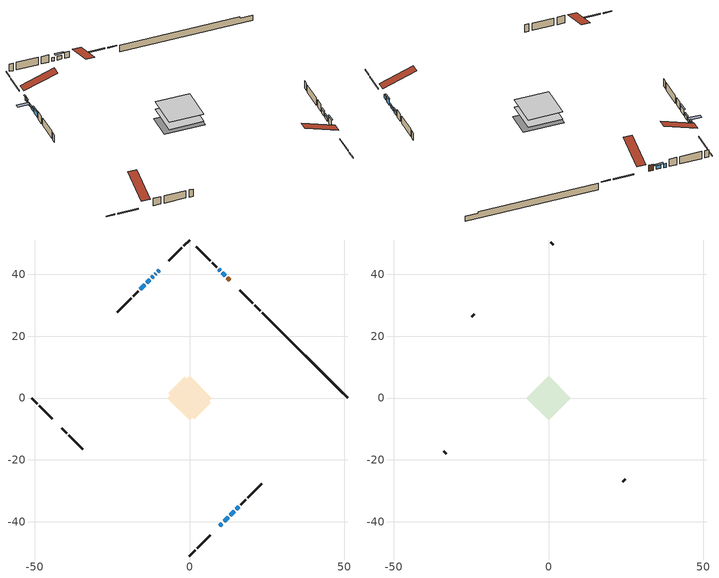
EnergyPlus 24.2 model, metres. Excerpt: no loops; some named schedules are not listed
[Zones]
conditioned space
 floor adiabatic (AdiabaticFloorConstruction): -7.17,0 0,7.17 7.17,0 0,-7.17 z0.31
 floor foundation (Slab1 construction): -6.9,1.51 -1.51,6.9 6.9,-1.51 1.51,-6.9 z-1.88
 wall outside (RimJoist1 construction): 0,-51.13 1.81,-49.32 / -51.13,0 -49.32,-1.81 / 0,51.13 -1.81,49.32 / 22.89,28.24 21.08,30.06 z0.31:0.61
 wall outside (RimJoist2 construction): 2.47,-48.66 6.67,-44.47 / -48.66,-2.47 -44.47,-6.67 / -2.47,48.66 -6.67,44.47 / 20.42,30.71 16.22,34.91 z0.31:0.61
 wall outside (AdiabaticWallConstruction 1): 13.07,38.06 12.21,38.92 z0.31:2.34
 wall outside (AdiabaticWallConstruction): -9.82,41.31 -10.32,40.81 / 11.56,39.58 10.62,40.51 / 9.82,-41.31 10.51,-40.62 / 9.97,41.17 9.51,41.63 / -10.98,40.15 -11.13,40.01 / 15.07,-36.07 15.93,-35.2 z0.31:1.53; -11.78,39.35 -12.28,38.85 / -12.94,38.19 -13.8,37.33 z0.31:1.23; -14.46,36.67 -15.93,35.2 z0.31:2.14; 11.17,-39.97 12.46,-38.67 z0.31:2.39; 13.12,-38.02 14.41,-36.72 z0.31:1.17
 wall outside (Wall1 construction): 16.59,-34.55 18.14,-33 / -41.31,-9.82 -39.76,-11.37 / -16.59,34.54 -18.14,32.99 / 8.85,42.28 7.3,43.83 z0.31:2.75
 wall outside (Wall2 construction): 18.79,-32.34 23.3,-27.83 / -39.1,-12.03 -34.59,-16.54 / -18.8,32.34 -23.31,27.83 / 6.64,44.49 2.13,49 z0.31:2.75
 wall foundation (FoundationWall1 construction): 23.55,27.59,-1.88 23.55,27.59,0.31 48.37,2.76,0.31 48.37,2.76,-0.2 51.13,0,-0.2 51.13,0,-1.88
 window (WindowConstruction 6): -9.82,41.31 -10.32,40.81 z0.31:1.53
 window (WindowConstruction 5): 11.56,39.58 10.62,40.51 z0.31:1.53
 window (WindowConstruction 9): 9.82,-41.31 10.51,-40.62 z0.31:1.53
 window (WindowConstruction 10): 9.97,41.17 9.51,41.63 z0.31:1.53
 window (WindowConstruction 7): -10.98,40.15 -11.12,40.01 z0.31:1.53
 window (WindowConstruction 8): -11.78,39.35 -12.28,38.85 z0.31:1.22
 window (WindowConstruction): -12.94,38.19 -13.8,37.33 z0.31:1.22
 window (WindowConstruction 1): -14.46,36.67 -15.93,35.2 z0.31:2.14
 window (WindowConstruction 2): 11.17,-39.97 12.46,-38.67 z0.31:2.39
 window (WindowConstruction 3): 13.12,-38.02 14.41,-36.72 z0.31:1.17
 window (WindowConstruction 4): 15.07,-36.07 15.93,-35.2 z0.31:1.53
 door (Door): 13.07,38.07 12.21,38.92 z0.31:2.34
 ceiling adiabatic (AdiabaticFloorConstruction): 0,-7.17 7.17,0 0,7.17 -7.17,0 z0.31
attic - vented
 floor to conditioned space (Floor1 construction Reversed): -7.17,0 0,7.17 7.17,0 0,-7.17 z2.75
 wall outside (Wall3 construction): 23.96,-27.17 24.78,-26.35 / -33.94,-17.2 -33.12,-18.01 / -23.96,27.17 -24.78,26.35 / 1.48,49.66 0.66,50.48 z0.31:2.75
 roof outside (Roof1 construction): 9.16,-41.97,2.75 2.18,-34.98,6.04 0.34,-36.82,6.04 7.32,-43.81,2.75; -41.97,-9.16,2.75 -34.98,-2.18,6.04 -36.82,-0.34,6.04 -43.81,-7.32,2.75; -9.16,41.97,2.75 -2.18,34.98,6.04 -0.34,36.82,6.04 -7.32,43.81,2.75; 13.72,37.41,2.75 6.74,30.42,6.04 8.58,28.58,6.04 15.56,35.57,2.75
shading: -10.53,40.6 -9.61,41.52 -9.82,41.73 -10.75,40.81 z1.83; 10.19,40.94 11.99,39.15 12.42,39.58 10.62,41.37 z2.14; -11.34,39.8 -10.77,40.36 -10.98,40.57 -11.55,40.01 z1.83; -12.39,38.74 -11.68,39.46 -14.26,42.04 -14.98,41.33 z1.37; -14.01,37.12 -12.73,38.4 -12.94,38.61 -14.23,37.33 z1.52; -16.14,34.99 -14.25,36.88 -14.46,37.09 -16.35,35.2 z2.44; 12.67,-38.46 10.96,-40.18 11.17,-40.39 12.88,-38.67 z2.69; 14.62,-36.51 12.91,-38.23 13.12,-38.44 14.83,-36.72 z1.47; 16.14,-34.99 14.86,-36.28 15.07,-36.49 16.35,-35.2 z1.83
[Building]
Building 1: Terrain=Suburbs
[Site:Location]
Quebec Intl AP_QC: Latitude {deg}=46.8; Longitude {deg}=-71.38; Time Zone {hr}=-5; Elevation {m}=74; Keep Site Location Information=Yes
[Site:GroundTemperature:Shallow]
0.0108218, -2.24938, -2.43038, -1.3578, 2.94801, 7.23376, 10.9493, 13.303, 13.5029, 11.5886, 7.96783, 3.81355
[Site:WaterMainsTemperature]
Calculation Method=Schedule; Temperature Schedule=mains temperature schedule
[Material] Roughness=Rough; Thermal Absorptance=0.9
Name | Thickness {m} | Conductivity {W/m-K} | Density {kg/m3} | Specific Heat {J/kg-K} | Solar Absorptance | Visible Absorptance
asphalt or fiberglass shingles | 0.00635 | 0.162714 | 1121.4 | 1465.45 | 0.4 | 0.4
ceiling loosefill ins | 0.254 | 0.0480833 | 16.02 | 1046.75 | 0.7 | 0.7
ceiling stud and cavity | 0.1397 | 0.157415 | 65.682 | 1177.47 | 0.7 | 0.7
concrete 4.0 in. | 0.1016 | 1.803125 | 2242.8 | 837.4 | 0.7 | 0.7
concrete 8.0 in. | 0.2032 | 1.803125 | 2242.8 | 837.4 | 0.7 | 0.7
door material | 0.04445 | 0.053851 | 512.64 | 1214.23 | 0.7 | 0.7
exterior vertical ins | 0.0619102 | 0.029427 | 32.04 | 1214.23 | 0.7 | 0.7
floor covering | 0.0127 | 0.0433444 | 54.468 | 1339.84 | 0.6 | 0.6
floor rigid ins; wall rigid ins 1 | 0.512978 | 0.029427 | 32.04 | 1214.23 | 0.7 | 0.7
floor stud and cavity | 0.1397 | 1.75129 | 37.0049 | 1207.88 | 0.7 | 0.7
furniture material conditioned space 1 | 0.1524 | 0.115458 | 640.8 | 1214.23 | 0.6 | 0.6
gypsum board | 0.0127 | 0.160291 | 801 | 837.4 | 0.6 | 0.6
gypsum board 1 | 0.0127 | 0.160291 | 801 | 837.4 | 0.7 | 0.7
osb sheathing 0.5 in. | 0.0127 | 0.115458 | 512.64 | 1214.23 | 0.7 | 0.7
osb sheathing 0.75 in. | 0.01905 | 0.115458 | 512.64 | 1214.23 | 0.7 | 0.7
osb sheathing 2.0 in. | 0.0508 | 0.115458 | 512.64 | 1214.23 | 0.7 | 0.7
rim joist rigid ins; wall rigid ins | 0.051816 | 0.029427 | 32.04 | 1214.23 | 0.7 | 0.7
rim joist stud and cavity | 0.0508 | 0.112441 | 125.044 | 1163.47 | 0.6 | 0.6
rim joist stud and cavity 1 | 0.0508 | 0.0820582 | 125.044 | 1163.47 | 0.6 | 0.6
wall stud and cavity | 0.1397 | 0.0801397 | 139.0536 | 1170.24 | 0.7 | 0.7
wall stud and cavity 1 | 0.1397 | 0.222865 | 139.0536 | 1170.24 | 0.7 | 0.7
wall stud and cavity 2 | 0.0889 | 6.1454 | 50.32683 | 1063.81 | 0.6 | 0.6
wall stud and cavity 3 | 0.0889 | 0.380278 | 52.3479 | 1209.89 | 0.7 | 0.7
wall stud and cavity 4 | 0.0889 | 0.391764 | 83.0341 | 1211.67 | 0.7 | 0.7
wood siding | 0.0254 | 0.102417 | 544.68 | 1172.36 | 0.4 | 0.4
wood siding 1 | 0.00254 | 0.102417 | 544.68 | 1172.36 | 0.4 | 0.4
wood siding 2; wood siding 3; wood siding 4 | 0.0254 | 0.102417 | 544.68 | 1172.36 | 0.7 | 0.7
[WindowMaterial:SimpleGlazingSystem]
Name | U-Factor {W/m2-K} | Solar Heat Gain Coefficient
WindowMaterial | 2.95256 | 0.58
WindowMaterial 1 | 2.89351 | 0.66
WindowMaterial 2 | 2.97414 | 0.6
WindowMaterial 3 | 2.969594 | 0.55
WindowMaterial 4 | 2.92076 | 0.67
WindowMaterial 5 | 2.93098 | 0.61
WindowMaterial 6 | 2.95426 | 0.63
WindowMaterial 7 | 3.14448 | 0.44
WindowMaterial 8 | 3.03319 | 0.48
WindowMaterial 9 | 3.06271 | 0.42
[Construction]
AdiabaticFloorConstruction: floor stud and cavity, floor rigid ins, osb sheathing 0.75 in., floor covering
AdiabaticWallConstruction: wood siding 3, wall rigid ins 1, wall stud and cavity 3, gypsum board
AdiabaticWallConstruction 1: wood siding 4, wall rigid ins 1, wall stud and cavity 3, gypsum board
Door: door material
Floor1 construction Reversed: gypsum board, ceiling stud and cavity, ceiling loosefill ins
FoundationWall1 construction: concrete 8.0 in., gypsum board 1
furniture construction conditioned space 1: furniture material conditioned space 1
PartitionWallConstruction: gypsum board, wall stud and cavity 4, gypsum board
RimJoist1 construction: wood siding 2, rim joist rigid ins, osb sheathing 2.0 in., rim joist stud and cavity
RimJoist2 construction: wood siding 2, rim joist rigid ins, osb sheathing 2.0 in., rim joist stud and cavity 1
Roof1 construction: asphalt or fiberglass shingles
Slab1 construction: concrete 4.0 in.
Wall1 construction: wood siding, osb sheathing 0.5 in., wall stud and cavity, gypsum board
Wall2 construction: wood siding, wall rigid ins, osb sheathing 0.5 in., wall stud and cavity 1, gypsum board
Wall3 construction: wood siding 1, wall stud and cavity 2
WindowConstruction: WindowMaterial
WindowConstruction 1: WindowMaterial 1
WindowConstruction 10; WindowConstruction 9: WindowMaterial 9
WindowConstruction 2: WindowMaterial 2
WindowConstruction 3: WindowMaterial 3
WindowConstruction 4: WindowMaterial 4
WindowConstruction 5: WindowMaterial 5
WindowConstruction 6: WindowMaterial 6
WindowConstruction 7: WindowMaterial 7
WindowConstruction 8: WindowMaterial 8
[Zone] Multiplier=1; Part of Total Floor Area=Yes
Name | Volume {m3}
attic - vented | 54.9657
conditioned space | 474.8
[Space]
Name | Zone | Volume {m3}
attic - vented 1 | attic - vented | 54.9657
conditioned space 1 | conditioned space | 474.8
[ZoneInfiltration:EffectiveLeakageArea]
infil attic - vented 1: Zone or Space=attic - vented 1; Schedule=Always On Discrete; Effective Air Leakage Area {cm2}=3797.17; Stack Coefficient=0.000398514; Wind Coefficient=1.34878e-05
[ZoneMixing]
whole house fan mix: Zone or Space=attic - vented; Schedule=Always On Continuous; Design Flow Rate Calculation Method=Flow/Zone; Design Flow Rate {m3/s}=0; Source Zone or Space=conditioned space
[SurfaceProperty:ExposedFoundationPerimeter]
Slab1: Exposed Perimeter Calculation Method=TotalExposedPerimeter; Total Exposed Perimeter {m}=39.014
[InternalMass] Zone or ZoneList=conditioned space; Space or SpaceList=conditioned space 1
Name | Construction | Surface Area {m2}
furniture mass conditioned space 1 | furniture construction conditioned space 1 | 77.36
partition wall mass | PartitionWallConstruction | 193.4
[Lights]
interior lighting: Zone or ZoneList or Space or SpaceList=conditioned space 1; Schedule=interior lighting schedule; Design Level Calculation Method=LightingLevel; Lighting Level {W}=343.2; Return Air Fraction=0; Fraction Radiant=0.6; Fraction Visible=0.2; Fraction Replaceable=1
[People]
occupants: Zone or ZoneList or Space or SpaceList=conditioned space 1; Number of People Schedule=occupants schedule; Number of People Calculation Method=People; Number of People=3; Fraction Radiant=0.314171; Sensible Heat Fraction=0.56303; Activity Level Schedule=occupants activity schedule; Carbon Dioxide Generation Rate {m3/s-W}=0; Enable ASHRAE 55 Comfort Warnings=No; Mean Radiant Temperature Calculation Type=EnclosureAveraged
[ElectricEquipment] Zone or ZoneList or Space or SpaceList=conditioned space 1; Design Level Calculation Method=EquipmentLevel
Name | Schedule | Design Level {W} | Fraction Latent | Fraction Radiant | Fraction Lost
clothes dryer | clothes dryer schedule | 140.772 | 0.015 | 0.081 | 0.85
clothes washer | clothes washer schedule | 32.1985 | 0.03 | 0.162 | 0.7
cooking range | cooking range schedule | 215.147 | 0.08 | 0.432 | 0.2
dishwasher | dishwasher schedule | 66.8632 | 0.3 | 0.18 | 0.4
fridge | fridge schedule | 72.9452 | 0 | 0.6 | 0
mech vent bath fan 0 | mech vent bath fan 0 schedule | 50.2 | 0 | 0 | 1
mech vent house fan | mech vent house fan schedule | 0 | 0 | 0 | 1
mech vent house fan cfis | mech vent house fan cfis schedule | 0 | 0 | 0 | 0
mech vent range fan 0 | mech vent range fan 0 schedule | 57 | 0 | 0 | 1
misc plug loads | misc plug loads schedule | 494.7 | 0.045 | 0.513 | 0.1
whole house fan | Always On Discrete | 0 | 0 | 0 | 1
[OtherEquipment] Zone or ZoneList or Space or SpaceList=conditioned space 1; Design Level Calculation Method=EquipmentLevel
Name | Fuel Type | Schedule | Design Level {W} | Fraction Latent | Fraction Radiant | Fraction Lost
clothes dryer 1 | Electricity | clothes dryer schedule | 0 | 0.015 | 0.081 | 0.85
cooking range 1 | Electricity | cooking range schedule | 0 | 0.08 | 0.432 | 0.2
general water use latent | None | general water use schedule | 62.594 | 1 | 0 | 0
general water use sensible | None | general water use schedule | -61.6891 | 0 | 0.6 | 0
mech vent house fan latent load | None | Always On Discrete | 0 | 1 | 0 | 0
mech vent house fan sensible load | None | Always On Discrete | 0 | 0 | 0 | 0
water heater energy adjustment1 | Electricity | Always On Discrete | 0.01 | 0 | 0 | 1
[ZoneInfiltration:DesignFlowRate] Zone or ZoneList or Space or SpaceList=conditioned space 1; Schedule=Always On Discrete; Design Flow Rate Calculation Method=Flow/Zone; Design Flow Rate {m3/s}=0
infil flow; natural vent flow; whole house fan flow
[AvailabilityManager:Scheduled]
furnace airloop Availability Manager: Schedule=Always On Discrete
[Foundation:Kiva]
Foundation Kiva 1: Initial Indoor Air Temperature {C}=18; Wall Height Above Grade {m}=0.309982; Wall Depth Below Slab {m}=0.2032; Custom Block Material Name 1=exterior vertical ins; Custom Block Depth 1 {m}=2.189988; Custom Block X Position 1 {m}=0.2159; Custom Block Z Position 1 {m}=0
[Foundation:Kiva:Settings]
Soil Conductivity {W/m-K}=0.849921; Soil Density {kg/m3}=1842.3; Soil Specific Heat {J/kg-K}=418.7; Ground Solar Absorptivity=0.9; Ground Thermal Absorptivity=0.9; Ground Surface Roughness {m}=0.03; Far-Field Width {m}=40; Deep-Ground Boundary Condition=ZeroFlux; Deep-Ground Depth {m}=40; Minimum Cell Dimension {m}=0.2; Maximum Cell Growth Coefficient=3; Simulation Timestep=Timestep
[Exterior:Lights]
exterior lighting: Schedule=exterior lighting schedule; Design Level {W}=75.6
[EnergyManagementSystem:GlobalVariable]
furnace_airloop_Fan_RTF
infil_program_Qfan
infil_program_Qinf
natural_vent_program_Qnv
natural_vent_program_Qwhf
[EnergyManagementSystem:Sensor]
Name | Output:Variable or Output:Meter Index Key | Output:Variable or Output:Meter
airflow_gain | infil flow | Infiltration Sensible Heat Gain Energy
airflow_gain_1 | natural vent flow | Infiltration Sensible Heat Gain Energy
airflow_gain_2 | whole house fan flow | Infiltration Sensible Heat Gain Energy
airflow_loss | infil flow | Infiltration Sensible Heat Loss Energy
airflow_loss_1 | natural vent flow | Infiltration Sensible Heat Loss Energy
airflow_loss_2 | whole house fan flow | Infiltration Sensible Heat Loss Energy
clg_load_cond |  | Cooling:EnergyTransfer:Zone:CONDITIONED SPACE
clg_sp_s; clg_sp_s_1 | cooling setpoint | Schedule Value
clothes_dryer_exhaust_0_sch_s | clothes dryer exhaust 0 schedule | Schedule Value
cool_season | cooling season schedule | Schedule Value
htg_load_cond |  | Heating:EnergyTransfer:Zone:CONDITIONED SPACE
htg_sp_s; htg_sp_s_1 | heating setpoint | Schedule Value
ig_ee_conv | clothes dryer | Electric Equipment Convective Heating Energy
ig_ee_conv_2 | cooking range | Electric Equipment Convective Heating Energy
ig_ee_conv_4 | fridge | Electric Equipment Convective Heating Energy
ig_ee_conv_5 | misc plug loads | Electric Equipment Convective Heating Energy
ig_ee_conv_6 | whole house fan | Electric Equipment Convective Heating Energy
ig_ee_rad | clothes dryer | Electric Equipment Radiant Heating Energy
ig_ee_rad_2 | cooking range | Electric Equipment Radiant Heating Energy
ig_ee_rad_4 | fridge | Electric Equipment Radiant Heating Energy
ig_ee_rad_5 | misc plug loads | Electric Equipment Radiant Heating Energy
ig_ee_rad_6 | whole house fan | Electric Equipment Radiant Heating Energy
ig_lgt_conv | interior lighting | Lights Convective Heating Energy
ig_lgt_rad | interior lighting | Lights Radiant Heating Energy
ig_lgt_vis | interior lighting | Lights Visible Radiation Heating Energy
ig_oe_conv | clothes dryer 1 | Other Equipment Convective Heating Energy
ig_oe_conv_1 | cooking range 1 | Other Equipment Convective Heating Energy
ig_oe_conv_2 | general water use latent | Other Equipment Convective Heating Energy
ig_oe_conv_3 | general water use sensible | Other Equipment Convective Heating Energy
ig_oe_conv_4 | water heater energy adjustment1 | Other Equipment Convective Heating Energy
ig_oe_rad | clothes dryer 1 | Other Equipment Radiant Heating Energy
ig_oe_rad_1 | cooking range 1 | Other Equipment Radiant Heating Energy
ig_oe_rad_2 | general water use latent | Other Equipment Radiant Heating Energy
ig_oe_rad_3 | general water use sensible | Other Equipment Radiant Heating Energy
ig_oe_rad_4 | water heater energy adjustment1 | Other Equipment Radiant Heating Energy
ig_ppl_conv | occupants | People Convective Heating Energy
ig_ppl_rad | occupants | People Radiant Heating Energy
im_conv | furniture mass conditioned space 1 | Surface Inside Face Convection Heat Gain Energy
im_conv_1 | partition wall mass | Surface Inside Face Convection Heat Gain Energy
im_ig | furniture mass conditioned space 1 | Surface Inside Face Internal Gains Radiation Heat Gain Energy
im_ig_1 | partition wall mass | Surface Inside Face Internal Gains Radiation Heat Gain Energy
im_lgt | furniture mass conditioned space 1 | Surface Inside Face Lights Radiation Heat Gain Energy
im_lgt_1 | partition wall mass | Surface Inside Face Lights Radiation Heat Gain Energy
im_sol | furniture mass conditioned space 1 | Surface Inside Face Solar Radiation Heat Gain Energy
im_sol_1 | partition wall mass | Surface Inside Face Solar Radiation Heat Gain Energy
im_surf | furniture mass conditioned space 1 | Surface Inside Face Net Surface Thermal Radiation Heat Gain Energy
im_surf_1 | partition wall mass | Surface Inside Face Net Surface Thermal Radiation Heat Gain Energy
mech_vent_bath_fan_0_sch_s | mech vent bath fan 0 schedule | Schedule Value
mech_vent_range_fan_0_sch_s | mech vent range fan 0 schedule | Schedule Value
mv_conv | mech vent bath fan 0 | Electric Equipment Convective Heating Energy
mv_conv_1 | mech vent house fan | Electric Equipment Convective Heating Energy
mv_conv_2 | mech vent house fan cfis | Electric Equipment Convective Heating Energy
mv_conv_3 | mech vent range fan 0 | Electric Equipment Convective Heating Energy
mv_conv_4 | mech vent house fan latent load | Other Equipment Convective Heating Energy
mv_conv_5 | mech vent house fan sensible load | Other Equipment Convective Heating Energy
mv_rad | mech vent bath fan 0 | Electric Equipment Radiant Heating Energy
mv_rad_1 | mech vent house fan | Electric Equipment Radiant Heating Energy
mv_rad_2 | mech vent house fan cfis | Electric Equipment Radiant Heating Energy
mv_rad_3 | mech vent range fan 0 | Electric Equipment Radiant Heating Energy
mv_rad_4 | mech vent house fan latent load | Other Equipment Radiant Heating Energy
mv_rad_5 | mech vent house fan sensible load | Other Equipment Radiant Heating Energy
natural_vent_s | natural vent schedule | Schedule Value
out_pb_s |  | Site Outdoor Air Barometric Pressure
out_wt_s |  | Site Outdoor Air Humidity Ratio
site_vw_s |  | Site Wind Speed
ss_back_out | Window1 | Surface Window Shortwave from Zone Back Out Window Heat Transfer Rate
ss_back_out_1 | Window10 | Surface Window Shortwave from Zone Back Out Window Heat Transfer Rate
ss_back_out_10 | Window9 | Surface Window Shortwave from Zone Back Out Window Heat Transfer Rate
ss_back_out_2 | Window11 | Surface Window Shortwave from Zone Back Out Window Heat Transfer Rate
ss_back_out_3 | Window14 | Surface Window Shortwave from Zone Back Out Window Heat Transfer Rate
ss_back_out_4 | Window2 | Surface Window Shortwave from Zone Back Out Window Heat Transfer Rate
ss_back_out_5 | Window3 | Surface Window Shortwave from Zone Back Out Window Heat Transfer Rate
ss_back_out_6 | Window4 | Surface Window Shortwave from Zone Back Out Window Heat Transfer Rate
ss_back_out_7 | Window5 | Surface Window Shortwave from Zone Back Out Window Heat Transfer Rate
ss_back_out_8 | Window6 | Surface Window Shortwave from Zone Back Out Window Heat Transfer Rate
ss_back_out_9 | Window7 | Surface Window Shortwave from Zone Back Out Window Heat Transfer Rate
ss_conv | Door1 | Surface Inside Face Convection Heat Gain Energy
ss_conv_1 | Window1 | Surface Inside Face Convection Heat Gain Energy
ss_conv_10 | Window7 | Surface Inside Face Convection Heat Gain Energy
ss_conv_11 | Window9 | Surface Inside Face Convection Heat Gain Energy
ss_conv_2 | Window10 | Surface Inside Face Convection Heat Gain Energy
ss_conv_3 | Window11 | Surface Inside Face Convection Heat Gain Energy
ss_conv_4 | Window14 | Surface Inside Face Convection Heat Gain Energy
ss_conv_5 | Window2 | Surface Inside Face Convection Heat Gain Energy
ss_conv_6 | Window3 | Surface Inside Face Convection Heat Gain Energy
ss_conv_7 | Window4 | Surface Inside Face Convection Heat Gain Energy
ss_conv_8 | Window5 | Surface Inside Face Convection Heat Gain Energy
ss_conv_9 | Window6 | Surface Inside Face Convection Heat Gain Energy
ss_ig | Door1 | Surface Inside Face Internal Gains Radiation Heat Gain Energy
ss_ig_1 | Window1 | Surface Inside Face Internal Gains Radiation Heat Gain Energy
ss_ig_10 | Window7 | Surface Inside Face Internal Gains Radiation Heat Gain Energy
ss_ig_11 | Window9 | Surface Inside Face Internal Gains Radiation Heat Gain Energy
ss_ig_2 | Window10 | Surface Inside Face Internal Gains Radiation Heat Gain Energy
ss_ig_3 | Window11 | Surface Inside Face Internal Gains Radiation Heat Gain Energy
ss_ig_4 | Window14 | Surface Inside Face Internal Gains Radiation Heat Gain Energy
ss_ig_5 | Window2 | Surface Inside Face Internal Gains Radiation Heat Gain Energy
ss_ig_6 | Window3 | Surface Inside Face Internal Gains Radiation Heat Gain Energy
ss_ig_7 | Window4 | Surface Inside Face Internal Gains Radiation Heat Gain Energy
ss_ig_8 | Window5 | Surface Inside Face Internal Gains Radiation Heat Gain Energy
ss_ig_9 | Window6 | Surface Inside Face Internal Gains Radiation Heat Gain Energy
ss_lgt | Door1 | Surface Inside Face Lights Radiation Heat Gain Energy
ss_sol | Door1 | Surface Inside Face Solar Radiation Heat Gain Energy
ss_surf | Door1 | Surface Inside Face Net Surface Thermal Radiation Heat Gain Energy
ss_surf_1 | Window1 | Surface Inside Face Net Surface Thermal Radiation Heat Gain Energy
ss_surf_10 | Window7 | Surface Inside Face Net Surface Thermal Radiation Heat Gain Energy
ss_surf_11 | Window9 | Surface Inside Face Net Surface Thermal Radiation Heat Gain Energy
ss_surf_2 | Window10 | Surface Inside Face Net Surface Thermal Radiation Heat Gain Energy
ss_surf_3 | Window11 | Surface Inside Face Net Surface Thermal Radiation Heat Gain Energy
ss_surf_4 | Window14 | Surface Inside Face Net Surface Thermal Radiation Heat Gain Energy
ss_surf_5 | Window2 | Surface Inside Face Net Surface Thermal Radiation Heat Gain Energy
ss_surf_6 | Window3 | Surface Inside Face Net Surface Thermal Radiation Heat Gain Energy
ss_surf_7 | Window4 | Surface Inside Face Net Surface Thermal Radiation Heat Gain Energy
ss_surf_8 | Window5 | Surface Inside Face Net Surface Thermal Radiation Heat Gain Energy
ss_surf_9 | Window6 | Surface Inside Face Net Surface Thermal Radiation Heat Gain Energy
ss_trans_in | Window1 | Surface Window Transmitted Solar Radiation Rate
ss_trans_in_1 | Window10 | Surface Window Transmitted Solar Radiation Rate
ss_trans_in_10 | Window9 | Surface Window Transmitted Solar Radiation Rate
ss_trans_in_2 | Window11 | Surface Window Transmitted Solar Radiation Rate
ss_trans_in_3 | Window14 | Surface Window Transmitted Solar Radiation Rate
ss_trans_in_4 | Window2 | Surface Window Transmitted Solar Radiation Rate
ss_trans_in_5 | Window3 | Surface Window Transmitted Solar Radiation Rate
ss_trans_in_6 | Window4 | Surface Window Transmitted Solar Radiation Rate
ss_trans_in_7 | Window5 | Surface Window Transmitted Solar Radiation Rate
ss_trans_in_8 | Window6 | Surface Window Transmitted Solar Radiation Rate
ss_trans_in_9 | Window7 | Surface Window Transmitted Solar Radiation Rate
ss_trans_out | Window1 | Surface Inside Face Initial Transmitted Diffuse Transmitted Out Window Solar Radiation Rate
ss_trans_out_1 | Window10 | Surface Inside Face Initial Transmitted Diffuse Transmitted Out Window Solar Radiation Rate
ss_trans_out_10 | Window9 | Surface Inside Face Initial Transmitted Diffuse Transmitted Out Window Solar Radiation Rate
ss_trans_out_2 | Window11 | Surface Inside Face Initial Transmitted Diffuse Transmitted Out Window Solar Radiation Rate
ss_trans_out_3 | Window14 | Surface Inside Face Initial Transmitted Diffuse Transmitted Out Window Solar Radiation Rate
ss_trans_out_4 | Window2 | Surface Inside Face Initial Transmitted Diffuse Transmitted Out Window Solar Radiation Rate
ss_trans_out_5 | Window3 | Surface Inside Face Initial Transmitted Diffuse Transmitted Out Window Solar Radiation Rate
ss_trans_out_6 | Window4 | Surface Inside Face Initial Transmitted Diffuse Transmitted Out Window Solar Radiation Rate
ss_trans_out_7 | Window5 | Surface Inside Face Initial Transmitted Diffuse Transmitted Out Window Solar Radiation Rate
ss_trans_out_8 | Window6 | Surface Inside Face Initial Transmitted Diffuse Transmitted Out Window Solar Radiation Rate
ss_trans_out_9 | Window7 | Surface Inside Face Initial Transmitted Diffuse Transmitted Out Window Solar Radiation Rate
s_conv | Floor1 | Surface Inside Face Convection Heat Gain Energy
s_conv_1 | FoundationWall1 | Surface Inside Face Convection Heat Gain Energy
s_conv_10 | RimJoist2:315 | Surface Inside Face Convection Heat Gain Energy
s_conv_11 | RimJoist2:45 | Surface Inside Face Convection Heat Gain Energy
s_conv_12 | Slab1 | Surface Inside Face Convection Heat Gain Energy
s_conv_13 | Wall1:135 | Surface Inside Face Convection Heat Gain Energy
s_conv_14 | Wall1:225 | Surface Inside Face Convection Heat Gain Energy
s_conv_15 | Wall1:315 | Surface Inside Face Convection Heat Gain Energy
s_conv_16 | Wall1:45 | Surface Inside Face Convection Heat Gain Energy
s_conv_17 | Wall2:135 | Surface Inside Face Convection Heat Gain Energy
s_conv_18 | Wall2:225 | Surface Inside Face Convection Heat Gain Energy
s_conv_19 | Wall2:315 | Surface Inside Face Convection Heat Gain Energy
s_conv_2 | inferred conditioned ceiling | Surface Inside Face Convection Heat Gain Energy
s_conv_20 | Wall2:45 | Surface Inside Face Convection Heat Gain Energy
s_conv_3 | inferred conditioned floor | Surface Inside Face Convection Heat Gain Energy
s_conv_4 | RimJoist1:135 | Surface Inside Face Convection Heat Gain Energy
s_conv_5 | RimJoist1:225 | Surface Inside Face Convection Heat Gain Energy
s_conv_6 | RimJoist1:315 | Surface Inside Face Convection Heat Gain Energy
